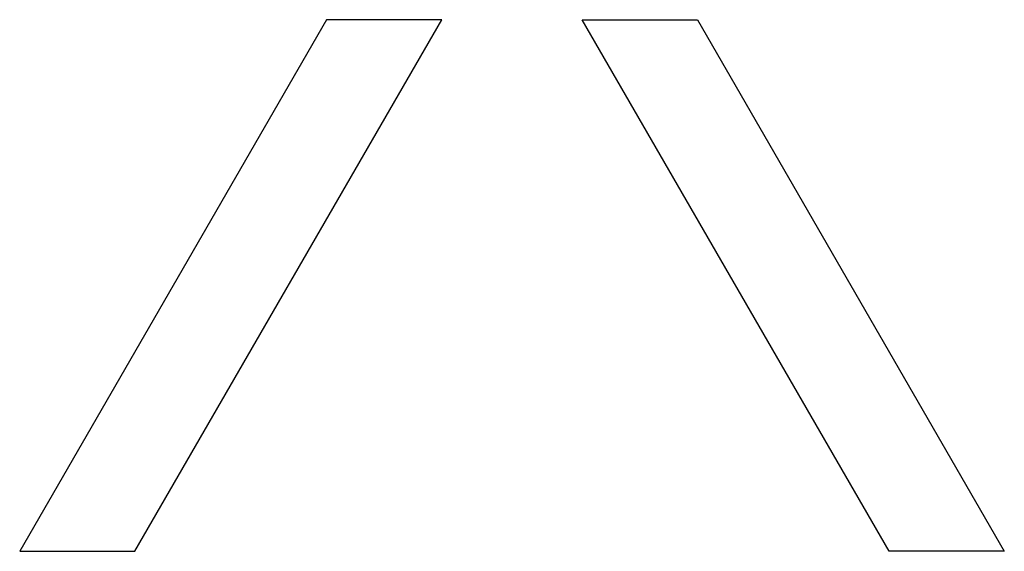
# Model space of a CAD drawing. Header units: metres. Extents: x -40 to 1441, y 0 to 800.
import ezdxf

# ---------------------------------------------------------------- set-up
doc = ezdxf.new("R2010")
doc.units = ezdxf.units.M

msp = doc.modelspace()

# ---------------------------------------------------------------- linework, layer by layer
at = {"layer": 'PARAMETRIX'}
for p, q in [((421.6025, 800), (-40.2777, 0)), ((132.9274, 0), (594.8076, 800)), ((594.8076, 800), (421.6025, 800)), ((806.3924, 800), (979.5975, 800)), ((1268.2726, 0), (806.3924, 800)), ((979.5975, 800), (1441.4777, 0)), ((-40.2777, 0), (132.9274, 0)), ((1441.4777, 0), (1268.2726, 0))]:
    msp.add_line(p, q, dxfattribs=at)

doc.saveas('drawing.dxf')
